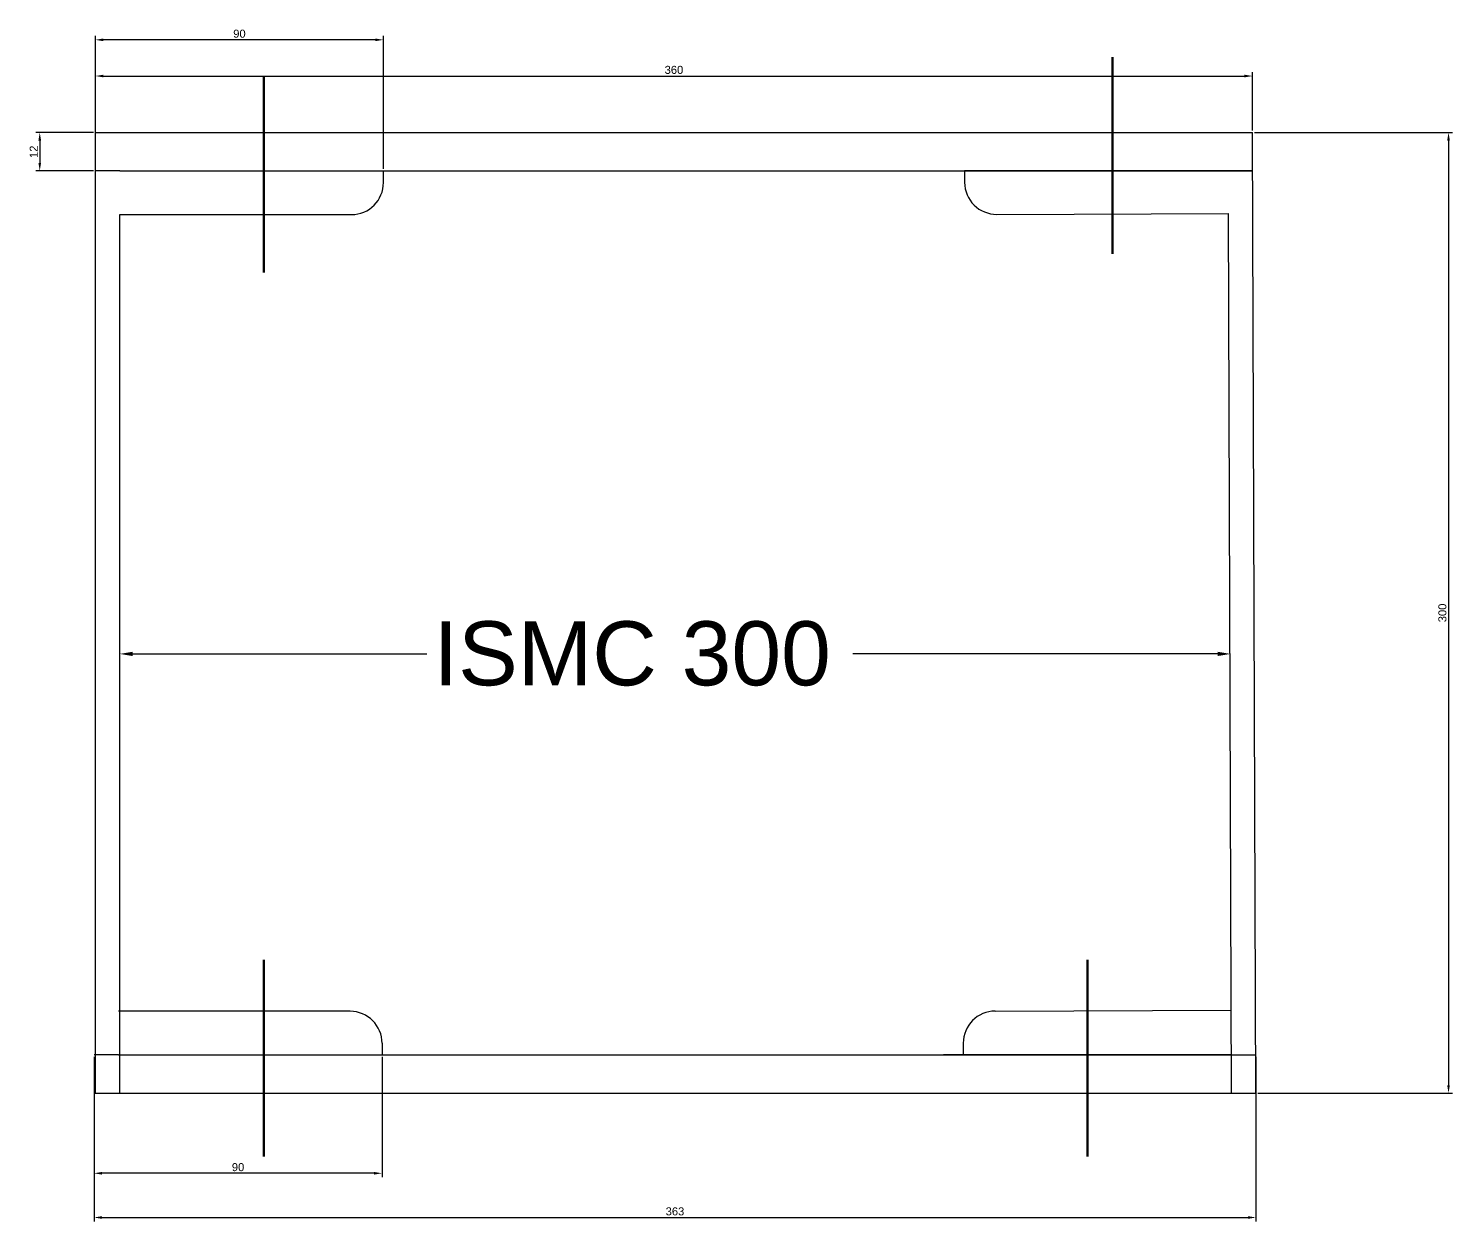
# Model space of a CAD drawing. Header units: millimetres. Extents: x 4013 to 7210, y 1655 to 5494.
# Drawn here: x 4066.3 to 4511.2, y 2473.3 to 2845.9 of the extents above; entities that cross this region are included whole.
import ezdxf
from ezdxf import colors
from ezdxf.entities.mleader import LeaderData, LeaderLine
from ezdxf.math import Vec2, Vec3

# ---------------------------------------------------------------- set-up
doc = ezdxf.new("R2010")
doc.units = ezdxf.units.MM
doc.styles.get("Standard").update_dxf_attribs({"font": 'arial.ttf'})
doc.dimstyles.new('ISO-25', dxfattribs={"dimtxt": 2.5, "dimasz": 2.5, "dimexe": 1.25, "dimexo": 0.625, "dimtad": 1, "dimtxsty": 'Standard', "dimcen": 2.5, "dimadec": 0, "dimazin": 0, "dimtfac": 1, "dimtmove": 0, "dimatfit": 3, "dimfxl": 1, "dimarcsym": 0})

# ---------------------------------------------------------------- blocks, each defined once
blk = doc.blocks.new('*D166')
at = {"color": 0, "lineweight": -2, "ltscale": 0.2, "transparency": 16777216}
for p, q in [((4086.81, 2524.74), (4086.81, 2473.32)), ((4449.81, 2524.74), (4449.81, 2473.32)), ((4089.31, 2474.57), (4447.31, 2474.57))]:
    blk.add_line(p, q, dxfattribs=at)
at = {"color": 0, "ltscale": 0.2, "transparency": 16777216}
for points in [[(4089.31, 2474.99), (4089.31, 2474.15), (4086.81, 2474.57)], [(4447.31, 2474.99), (4447.31, 2474.15), (4449.81, 2474.57)]]:
    blk.add_solid(points, dxfattribs=at)
at = {"layer": 'DEFPOINTS', "color": 0, "ltscale": 0.2, "transparency": 16777216}
for p in [(4086.81, 2525.37), (4449.81, 2525.37), (4449.81, 2474.57)]:
    blk.add_point(p, dxfattribs=at)
at = {"color": 0, "ltscale": 0.2, "transparency": 16777216, "insert": (4268.31, 2476.47), "char_height": 2.5, "attachment_point": 5}
blk.add_mtext('363', dxfattribs=at)
blk = doc.blocks.new('*D167')
at = {"color": 0, "lineweight": -2, "ltscale": 0.2, "transparency": 16777216}
for p, q in [((4087.24, 2813.99), (4087.24, 2832.27)), ((4089.74, 2831.02), (4446.24, 2831.02)), ((4448.74, 2813.99), (4448.74, 2832.27))]:
    blk.add_line(p, q, dxfattribs=at)
at = {"color": 0, "ltscale": 0.2, "transparency": 16777216}
for points in [[(4089.74, 2831.43), (4089.74, 2830.6), (4087.24, 2831.02)], [(4446.24, 2831.43), (4446.24, 2830.6), (4448.74, 2831.02)]]:
    blk.add_solid(points, dxfattribs=at)
at = {"layer": 'DEFPOINTS', "color": 0, "ltscale": 0.2, "transparency": 16777216}
for p in [(4448.74, 2831.02), (4087.24, 2813.36), (4448.74, 2813.36)]:
    blk.add_point(p, dxfattribs=at)
at = {"color": 0, "ltscale": 0.2, "transparency": 16777216, "insert": (4267.99, 2832.92), "char_height": 2.5, "attachment_point": 5}
blk.add_mtext('360', dxfattribs=at)
blk = doc.blocks.new('*D168')
at = {"color": 0, "lineweight": -2, "ltscale": 0.2, "transparency": 16777216}
for p, q in [((4087.24, 2801.99), (4087.24, 2843.57)), ((4177.24, 2801.99), (4177.24, 2843.57)), ((4174.74, 2842.32), (4089.74, 2842.32))]:
    blk.add_line(p, q, dxfattribs=at)
at = {"color": 0, "ltscale": 0.2, "transparency": 16777216}
for points in [[(4089.74, 2842.73), (4089.74, 2841.9), (4087.24, 2842.32)], [(4174.74, 2842.73), (4174.74, 2841.9), (4177.24, 2842.32)]]:
    blk.add_solid(points, dxfattribs=at)
at = {"layer": 'DEFPOINTS', "color": 0, "ltscale": 0.2, "transparency": 16777216}
for p in [(4087.24, 2842.32), (4087.24, 2801.36), (4177.24, 2801.36)]:
    blk.add_point(p, dxfattribs=at)
at = {"color": 0, "ltscale": 0.2, "transparency": 16777216, "insert": (4132.24, 2844.22), "char_height": 2.5, "attachment_point": 5}
blk.add_mtext('90', dxfattribs=at)
blk = doc.blocks.new('*D133')
at = {"color": 0, "lineweight": -2, "ltscale": 0.2, "transparency": 16777216}
for p, q in [((4086.62, 2813.36), (4068.6, 2813.36)), ((4069.85, 2810.86), (4069.85, 2803.86)), ((4086.62, 2801.36), (4068.6, 2801.36))]:
    blk.add_line(p, q, dxfattribs=at)
at = {"color": 0, "ltscale": 0.2, "transparency": 16777216}
for points in [[(4069.44, 2810.86), (4070.27, 2810.86), (4069.85, 2813.36)], [(4069.44, 2803.86), (4070.27, 2803.86), (4069.85, 2801.36)]]:
    blk.add_solid(points, dxfattribs=at)
at = {"layer": 'DEFPOINTS', "color": 0, "ltscale": 0.2, "transparency": 16777216}
for p in [(4087.24, 2813.36), (4069.85, 2801.36), (4087.24, 2801.36)]:
    blk.add_point(p, dxfattribs=at)
at = {"color": 0, "ltscale": 0.2, "transparency": 16777216, "insert": (4067.97, 2807.36), "char_height": 2.5, "attachment_point": 5, "rotation": 90}
blk.add_mtext('12', dxfattribs=at)
blk = doc.blocks.new('*D169')
at = {"color": 0, "lineweight": -2, "ltscale": 0.2, "transparency": 16777216}
for p, q in [((4086.81, 2524.74), (4086.81, 2487.13)), ((4176.81, 2524.74), (4176.81, 2487.13)), ((4174.31, 2488.38), (4089.31, 2488.38))]:
    blk.add_line(p, q, dxfattribs=at)
at = {"color": 0, "ltscale": 0.2, "transparency": 16777216}
for points in [[(4089.31, 2488.8), (4089.31, 2487.97), (4086.81, 2488.38)], [(4174.31, 2488.8), (4174.31, 2487.97), (4176.81, 2488.38)]]:
    blk.add_solid(points, dxfattribs=at)
at = {"layer": 'DEFPOINTS', "color": 0, "ltscale": 0.2, "transparency": 16777216}
for p in [(4086.81, 2525.37), (4176.81, 2525.37), (4086.81, 2488.38)]:
    blk.add_point(p, dxfattribs=at)
at = {"color": 0, "ltscale": 0.2, "transparency": 16777216, "insert": (4131.81, 2490.28), "char_height": 2.5, "attachment_point": 5}
blk.add_mtext('90', dxfattribs=at)
blk = doc.blocks.new('*D134')
at = {"color": 0, "lineweight": -2, "ltscale": 0.2, "transparency": 16777216}
for p, q in [((4449.37, 2813.36), (4511.24, 2813.36)), ((4509.99, 2810.86), (4509.99, 2515.87)), ((4450.44, 2513.37), (4511.24, 2513.37))]:
    blk.add_line(p, q, dxfattribs=at)
at = {"color": 0, "ltscale": 0.2, "transparency": 16777216}
for points in [[(4509.57, 2810.86), (4510.4, 2810.86), (4509.99, 2813.36)], [(4509.57, 2515.87), (4510.4, 2515.87), (4509.99, 2513.37)]]:
    blk.add_solid(points, dxfattribs=at)
at = {"layer": 'DEFPOINTS', "color": 0, "ltscale": 0.2, "transparency": 16777216}
for p in [(4448.74, 2813.36), (4449.81, 2513.37), (4509.99, 2513.37)]:
    blk.add_point(p, dxfattribs=at)
at = {"color": 0, "ltscale": 0.2, "transparency": 16777216, "insert": (4508.08, 2663.36), "char_height": 2.5, "attachment_point": 5, "rotation": 90}
blk.add_mtext('300', dxfattribs=at)

msp = doc.modelspace()

# ---------------------------------------------------------------- linework, layer by layer
at = {"lineweight": 50, "ltscale": 0.2}
for p, q in [((4405.032, 2807.24), (4405.032, 2836.894)), ((4139.841, 2801.363), (4139.841, 2831.017)), ((4405.032, 2807.24), (4405.032, 2775.541)), ((4139.841, 2801.363), (4139.841, 2769.665)), ((4139.841, 2525.365), (4139.841, 2555.019)), ((4397.171, 2525.365), (4397.171, 2555.019)), ((4139.841, 2525.365), (4139.841, 2493.666)), ((4397.171, 2525.365), (4397.171, 2493.666))]:
    msp.add_line(p, q, dxfattribs=at)
at = {"ltscale": 0.2}
for p, q in [((4087.241, 2813.363), (4448.741, 2813.363)), ((4087.241, 2513.365), (4087.241, 2813.363)), ((4449.814, 2513.365), (4448.741, 2813.363)), ((4094.841, 2801.363), (4087.241, 2801.363)), ((4094.841, 2801.363), (4441.184, 2801.363)), ((4094.841, 2801.363), (4184.841, 2801.363)), ((4177.241, 2797.763), (4177.241, 2801.363)), ((4448.784, 2801.391), (4358.784, 2801.391)), ((4358.784, 2801.391), (4358.797, 2797.791)), ((4441.184, 2801.363), (4448.784, 2801.391)), ((4441.184, 2801.363), (4441.184, 2801.363)), ((4094.841, 2513.365), (4094.841, 2787.763)), ((4094.841, 2787.763), (4167.241, 2787.763)), ((4368.832, 2787.826), (4441.231, 2788.086)), ((4442.214, 2513.365), (4441.231, 2788.086)), ((4166.814, 2538.965), (4094.414, 2538.965)), ((4368.346, 2539.023), (4442.122, 2539.287)), ((4176.814, 2528.965), (4176.814, 2525.365)), ((4358.382, 2529.023), (4358.382, 2525.365)), ((4094.414, 2525.365), (4086.814, 2525.365)), ((4094.414, 2525.365), (4442.171, 2525.365)), ((4442.171, 2525.365), (4352.171, 2525.365)), ((4442.171, 2525.365), (4449.814, 2525.365)), ((4449.772, 2525.365), (4449.814, 2525.365)), ((4086.814, 2513.365), (4449.814, 2513.365)), ((4442.215, 2513.338), (4442.214, 2513.365))]:
    msp.add_line(p, q, dxfattribs=at)
for centre, start, end in [((4167.241, 2797.763), 270, 0), ((4368.797, 2797.826), 180.20503, 270.20503), ((4166.814, 2528.965), 0, 90), ((4368.382, 2529.023), 90.20503, 180)]:
    msp.add_arc(centre, 10, start, end, dxfattribs=at)

# ---------------------------------------------------------------- dimensions: what is measured, and where the dimension line sits
for base, p1, p2, picture, middle in [((4087.241, 2842.316), (4177.241, 2801.363), (4087.241, 2801.363), '*D168', (4132.241, 2844.217)), ((4449.814, 2474.571), (4086.814, 2525.365), (4449.814, 2525.365), '*D166', (4268.314, 2476.474)), ((4086.814, 2488.382), (4176.814, 2525.365), (4086.814, 2525.365), '*D169', (4131.814, 2490.284))]:
    dim = msp.add_linear_dim(base=base, p1=p1, p2=p2, dimstyle='ISO-25', dxfattribs=at)
    dim.commit()
    dim.dimension.update_dxf_attribs({"geometry": picture, "text_midpoint": middle})
dim = msp.add_linear_dim(base=(4448.741, 2831.017), p1=(4087.241, 2813.363), p2=(4448.741, 2813.363), text='360', dimstyle='ISO-25', dxfattribs=at)
dim.commit()
dim.dimension.update_dxf_attribs({"geometry": '*D167', "text_midpoint": (4267.991, 2832.92)})
for base, p1, p2, picture, middle in [((4069.853, 2801.363), (4087.241, 2813.363), (4087.241, 2801.363), '*D133', (4067.972, 2807.363)), ((4509.986, 2513.365), (4448.741, 2813.363), (4449.814, 2513.365), '*D134', (4508.084, 2663.364))]:
    dim = msp.add_linear_dim(base=base, p1=p1, p2=p2, angle=90, dimstyle='ISO-25', dxfattribs=at)
    dim.commit()
    dim.dimension.update_dxf_attribs({"geometry": picture, "text_midpoint": middle})

# ---------------------------------------------------------------- leaders
ml = msp.add_multileader_mtext('Standard', dxfattribs=at)
ml.set_content('ISMC 300', color=256)
ml.set_leader_properties()
ml.build(insert=Vec2(0, 0))
ctx = ml.context
ctx.base_point, ctx.char_height, ctx.plane_origin = Vec3(4190.796, 2650.564), 20, Vec3(4094.841, 2650.564)
notes = []
notes.append((ctx, [(0, (1, 1, 0), (4182.796, 2650.564), (1, 0), 8, [(0, [(4094.841, 2650.564)], 0, [])])]))
ctx.mtext.insert, ctx.mtext.flow_direction = Vec3(4192.796, 2660.742), 5
ml = msp.add_multileader_mtext('Standard', dxfattribs=at)
ml.set_content('', color=256)
ml.set_leader_properties()
ml.build(insert=Vec2(0, 0))
ctx = ml.context
ctx.base_point, ctx.plane_origin = Vec3(4319.924, 2650.564), Vec3(4441.891, 2650.564)
ctx.text_align_type = 2
notes.append((ctx, [(0, (1, 1, 0), (4331.924, 2650.564), (-1, 0), 8, [(0, [(4441.891, 2650.564)], 0, [])])]))
ctx.mtext.insert, ctx.mtext.alignment, ctx.mtext.flow_direction = Vec3(4321.924, 2652.564), 3, 5
for ctx, leaders in notes:
    for number, flags, end, landing, length, lines in leaders:
        leader = LeaderData()
        leader.index, (leader.has_last_leader_line, leader.has_dogleg_vector, leader.attachment_direction) = number, flags
        leader.last_leader_point, leader.dogleg_vector, leader.dogleg_length = Vec3(end), Vec3(landing), length
        for number, points, colour, breaks in lines:
            line = LeaderLine()
            line.index, line.vertices, line.color, line.breaks = number, Vec3.list(points), colors.encode_raw_color(colour), breaks
            leader.lines.append(line)
        ctx.leaders.append(leader)

doc.saveas('drawing.dxf')
